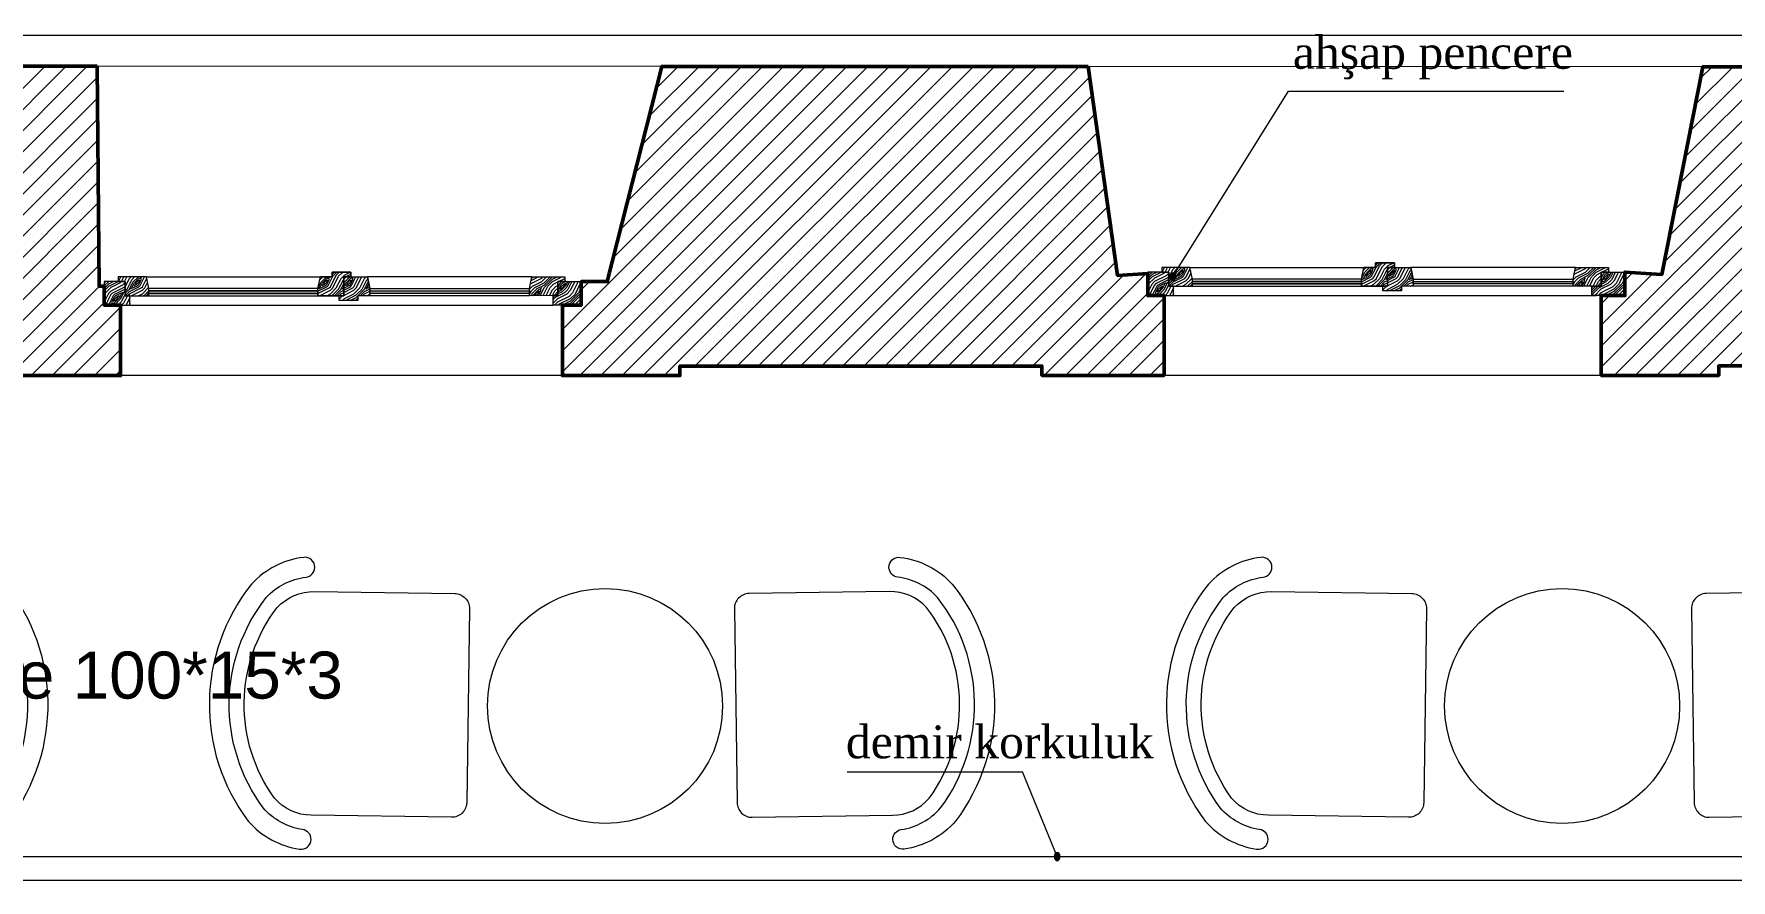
# Model space of a CAD drawing. Header units: millimetres. Extents: x 4980 to 19099, y 3891 to 5773.
# Drawn here: x 11974.9 to 12336, y 3997.6 to 4177.7 of the extents above; entities that cross this region are included whole.
import ezdxf

# ---------------------------------------------------------------- set-up
doc = ezdxf.new("R2010")
doc.units = ezdxf.units.MM
for name, color, linetype, lineweight in [('a 0', 252, 'Continuous', 0), ('a 1', 200, 'Continuous', 9), ('a 2', 132, 'Continuous', 20), ('a ahşap tarama', 46, 'Continuous', 0), ('a duvar', 84, 'Continuous', 50), ('a pencere 0', 252, 'Continuous', 0), ('a pencere cam', 121, 'Continuous', 0), ('a pencere doğrama', 41, 'Continuous', 20), ('no3_duvar tarama', 253, 'Continuous', 9), ('PLAN YAZI', 4, 'Continuous', 9)]:
    doc.layers.add(name, color=color, linetype=linetype, lineweight=lineweight)
doc.layers.add('a yazı', color=30, linetype='Continuous')
doc.layers.add('no3_mermer gorunus on_Stift_Nr__32', color=7, linetype='Continuous', lineweight=20, true_color=0xffc58a)
doc.layers.add('no3_tefris ön ince_Stift_Nr__194', color=7, linetype='Continuous', lineweight=20, true_color=0x3e007e)
doc.styles.get("Standard").update_dxf_attribs({"font": 'stylu.ttf', "height": 10})
pattern_1 = [(45, (-467.3525, 13840.0737), (-2.245064, 2.245064), [])]
pattern_2 = [(0, (-4472.249, 9830.6643), (5, 5), [0.25, -4.75]), (90, (-4470.249, 9832.4143), (-5, 5), [0.5, -4.5]), (45, (-4471.249, 9831.9143), (6e-16, 5), [0.3535, -1.0605, 0.3535, -0.707, 2.475, -2.1215678]), (45, (-4472.499, 9830.4143), (6e-16, 5), [0.35355, -0.7071, 0.35355, -5.6568678]), (45, (-4470.749, 9830.9143), (6e-16, 5), [0.35355, -6.7175178]), (45, (-4470.249, 9830.6643), (6e-16, 5), [0.35355, -6.7175178]), (45, (-4470.999, 9831.1643), (6e-16, 5), [0.35355, -6.7175178]), (45, (-4471.249, 9831.4143), (6e-16, 5), [0.7071, -6.3639678]), (45, (-4469.999, 9835.1643), (6e-16, 5), [0.7071, -6.3639678]), (45, (-4471.749, 9831.6643), (6e-16, 5), [1.4142, -5.6568678]), (45, (-4471.999, 9831.9143), (6e-16, 5), [1.4142, -5.6568678]), (45, (-4468.749, 9833.4143), (6e-16, 5), [1.4142, -5.6568678]), (45, (-4472.249, 9832.4143), (6e-16, 5), [1.06066, -6.0104078]), (45, (-4473.249, 9833.1643), (6e-16, 5), [1.06066, -6.0104078]), (45, (-4472.749, 9832.6643), (6e-16, 5), [1.06066, -6.0104078]), (45, (-4469.499, 9834.1643), (6e-16, 5), [1.767767, -5.3033008]), (45, (-4469.999, 9834.4143), (6e-16, 5), [1.767767, -5.3033008]), (45, (-4469.499, 9833.1643), (6e-16, 5), [2.4748737, -4.596194]), (26.565051, (-4471.749, 9831.1643), (5, 2e-09), [0.559017, -10.6213229]), (26.565051, (-4470.749, 9832.6643), (5, 2e-09), [0.559017, -10.6213229]), (26.565051, (-4470.999, 9832.1643), (5, 2e-09), [0.559017, -10.6213229]), (26.565051, (-4471.999, 9830.6643), (5, 2e-09), [1.118034, -10.0623059]), (26.565051, (-4470.999, 9832.9143), (5, 2e-09), [1.677051, -9.5032889]), (26.565051, (-4471.499, 9833.1643), (5, 2e-09), [2.236068, -8.9442719]), (26.565051, (-4471.999, 9833.4143), (5, 2e-09), [2.236068, -8.9442719]), (26.565051, (-4472.749, 9834.9143), (5, 2e-09), [2.236068, -8.9442719]), (26.565051, (-4472.749, 9834.4143), (5, 2e-09), [2.795085, -8.3852549]), (26.565051, (-4472.499, 9833.9143), (5, 2e-09), [2.795085, -8.3852549]), (63.434949, (-4470.749, 9831.9143), (3e-10, 5), [0.559017, -10.6213229]), (63.434949, (-4471.499, 9831.4143), (3e-10, 5), [0.559017, -10.6213229]), (63.434949, (-4472.249, 9830.6643), (3e-10, 5), [1.118034, -10.0623059]), (63.434949, (-4470.749, 9831.4143), (3e-10, 5), [1.118034, -10.0623059]), (63.434949, (-4472.749, 9830.4143), (3e-10, 5), [1.677051, -9.5032889]), (63.434949, (-4473.249, 9830.4143), (3e-10, 5), [2.236068, -8.9442719]), (63.434949, (-4468.749, 9830.6643), (3e-10, 5), [2.236068, -8.9442719]), (63.434949, (-4470.499, 9831.1643), (3e-10, 5), [2.236068, -8.9442719]), (63.434949, (-4469.499, 9830.6643), (3e-10, 5), [2.795085, -8.3852549]), (63.434949, (-4469.999, 9830.9143), (3e-10, 5), [2.795085, -8.3852549])]
pattern_3 = [(0, (-4694.249, 9828.6434), (5, 5), [0.25, -4.75]), (90, (-4692.249, 9830.3934), (-5, 5), [0.5, -4.5]), (45, (-4693.249, 9829.8934), (6e-16, 5), [0.3535, -1.0605, 0.3535, -0.707, 2.475, -2.1215678]), (45, (-4694.499, 9828.3934), (6e-16, 5), [0.35355, -0.7071, 0.35355, -5.6568678]), (45, (-4692.749, 9828.8934), (6e-16, 5), [0.35355, -6.7175178]), (45, (-4692.249, 9828.6434), (6e-16, 5), [0.35355, -6.7175178]), (45, (-4692.999, 9829.1434), (6e-16, 5), [0.35355, -6.7175178]), (45, (-4693.249, 9829.3934), (6e-16, 5), [0.7071, -6.3639678]), (45, (-4691.999, 9833.1434), (6e-16, 5), [0.7071, -6.3639678]), (45, (-4693.749, 9829.6434), (6e-16, 5), [1.4142, -5.6568678]), (45, (-4693.999, 9829.8934), (6e-16, 5), [1.4142, -5.6568678]), (45, (-4690.749, 9831.3934), (6e-16, 5), [1.4142, -5.6568678]), (45, (-4694.249, 9830.3934), (6e-16, 5), [1.06066, -6.0104078]), (45, (-4695.249, 9831.1434), (6e-16, 5), [1.06066, -6.0104078]), (45, (-4694.749, 9830.6434), (6e-16, 5), [1.06066, -6.0104078]), (45, (-4691.499, 9832.1434), (6e-16, 5), [1.767767, -5.3033008]), (45, (-4691.999, 9832.3934), (6e-16, 5), [1.767767, -5.3033008]), (45, (-4691.499, 9831.1434), (6e-16, 5), [2.4748737, -4.596194]), (26.565051, (-4693.7488, 9829.1434), (5, 2e-09), [0.559017, -10.6213229]), (26.565051, (-4692.7488, 9830.6434), (5, 2e-09), [0.559017, -10.6213229]), (26.565051, (-4692.9988, 9830.1434), (5, 2e-09), [0.559017, -10.6213229]), (26.565051, (-4693.9988, 9828.6434), (5, 2e-09), [1.118034, -10.0623059]), (26.565051, (-4692.9988, 9830.8934), (5, 2e-09), [1.677051, -9.5032889]), (26.565051, (-4693.4988, 9831.1434), (5, 2e-09), [2.236068, -8.9442719]), (26.565051, (-4693.9988, 9831.3934), (5, 2e-09), [2.236068, -8.9442719]), (26.565051, (-4694.7488, 9832.8934), (5, 2e-09), [2.236068, -8.9442719]), (26.565051, (-4694.7488, 9832.3934), (5, 2e-09), [2.795085, -8.3852549]), (26.565051, (-4694.4988, 9831.8934), (5, 2e-09), [2.795085, -8.3852549]), (63.434949, (-4692.7488, 9829.8934), (3e-10, 5), [0.559017, -10.6213229]), (63.434949, (-4693.4988, 9829.3934), (3e-10, 5), [0.559017, -10.6213229]), (63.434949, (-4694.2488, 9828.6434), (3e-10, 5), [1.118034, -10.0623059]), (63.434949, (-4692.7488, 9829.3934), (3e-10, 5), [1.118034, -10.0623059]), (63.434949, (-4694.7488, 9828.3934), (3e-10, 5), [1.677051, -9.5032889]), (63.434949, (-4695.2488, 9828.3934), (3e-10, 5), [2.236068, -8.9442719]), (63.434949, (-4690.7488, 9828.6434), (3e-10, 5), [2.236068, -8.9442719]), (63.434949, (-4692.4988, 9829.1434), (3e-10, 5), [2.236068, -8.9442719]), (63.434949, (-4691.4988, 9828.6434), (3e-10, 5), [2.795085, -8.3852549]), (63.434949, (-4691.9988, 9828.8934), (3e-10, 5), [2.795085, -8.3852549])]

# ---------------------------------------------------------------- blocks, each defined once
blk = doc.blocks.new('ththh')
at = {"layer": 'PLAN YAZI'}
h = blk.add_hatch(color=256, dxfattribs=at)
h.dxf.hatch_style = 1
edge = h.paths.add_edge_path()
edge.add_ellipse((-68255.92, -25917.14), major_axis=(-0.021, 0.888), ratio=0.6911, start_angle=0, end_angle=360)
for p, q in [((-68255.92, -25917.14), (-68231.35, -25877.67)), ((-68231.35, -25877.67), (-68172.76, -25877.66))]:
    blk.add_line(p, q, dxfattribs=at)
blk.add_ellipse((-68255.92, -25917.14), major_axis=(0, 0.888), ratio=0.6911, start_param=4.712389, end_param=10.995574, dxfattribs=at)
at = {"layer": 'PLAN YAZI', "insert": (-68230.4, -25865.89), "char_height": 7, "width": 63.3955, "attachment_point": 1}
blk.add_mtext('{\\fTimes New Roman|b0|i0|c162|p18;ahşap pencere}', dxfattribs=at)
blk = doc.blocks.new('asdsdzfsd')
at = {"layer": 'a ahşap tarama', "lineweight": 5}
h = blk.add_hatch(dxfattribs=at)
h.set_pattern_fill('WOODFACE', color=256, scale=5, style=0, pattern_type=2)
h.set_pattern_definition(pattern_2)
h.paths.add_polyline_path([(7653.88, 2013.47), (7653.88, 2014.97), (7654.38, 2017.47), (7656.88, 2017.47), (7656.88, 2018.47), (7660.88, 2018.47), (7660.88, 2017.47), (7659.38, 2017.47), (7659.38, 2013.89), (7659.38, 2013.47), (7654.09, 2013.47)])
h = blk.add_hatch(dxfattribs=at)
h.set_pattern_fill('WOODFACE', color=256, scale=5, style=0, pattern_type=2)
h.set_pattern_definition(pattern_3)
h.paths.add_polyline_path([(7395.88, 2011.45), (7395.88, 2012.95), (7395.38, 2015.45), (7389.38, 2015.45), (7389.38, 2014.46), (7390.88, 2014.46), (7390.88, 2011.46), (7391.88, 2011.46)])
h = blk.add_hatch(dxfattribs=at)
h.set_pattern_fill('WOODFACE', color=256, scale=5, style=0, pattern_type=2)
h.set_pattern_definition(pattern_3)
h.paths.add_polyline_path([(7431.88, 2011.45), (7431.88, 2012.95), (7432.38, 2015.45), (7434.88, 2015.45), (7434.88, 2016.45), (7438.88, 2016.45), (7438.88, 2015.45), (7437.38, 2015.45), (7437.38, 2011.87), (7437.38, 2011.45), (7432.09, 2011.45)])
h = blk.add_hatch(dxfattribs=at)
h.set_pattern_fill('WOODFACE', color=256, scale=5, style=0, pattern_type=2)
h.set_pattern_definition(pattern_3)
h.paths.add_polyline_path([(7442.38, 2015.45), (7442.88, 2012.95), (7442.88, 2011.45), (7440.38, 2011.45), (7440.38, 2010.45), (7436.38, 2010.45), (7436.38, 2011.45), (7437.38, 2011.45), (7437.38, 2015.04), (7437.38, 2015.45)])
h = blk.add_hatch(dxfattribs=at)
h.set_pattern_fill('WOODFACE', color=256, scale=5, style=0, pattern_type=2)
h.set_pattern_definition([(0, (-4694.249, 8511.2583), (5, 5), [0.25, -4.75]), (90, (-4692.249, 8513.0083), (-5, 5), [0.5, -4.5]), (45, (-4693.249, 8512.5083), (6e-16, 5), [0.3535, -1.0605, 0.3535, -0.707, 2.475, -2.1215678]), (45, (-4694.499, 8511.0083), (6e-16, 5), [0.35355, -0.7071, 0.35355, -5.6568678]), (45, (-4692.749, 8511.5083), (6e-16, 5), [0.35355, -6.7175178]), (45, (-4692.249, 8511.2583), (6e-16, 5), [0.35355, -6.7175178]), (45, (-4692.999, 8511.7583), (6e-16, 5), [0.35355, -6.7175178]), (45, (-4693.249, 8512.0083), (6e-16, 5), [0.7071, -6.3639678]), (45, (-4691.999, 8515.7583), (6e-16, 5), [0.7071, -6.3639678]), (45, (-4693.749, 8512.2583), (6e-16, 5), [1.4142, -5.6568678]), (45, (-4693.999, 8512.5083), (6e-16, 5), [1.4142, -5.6568678]), (45, (-4690.749, 8514.0083), (6e-16, 5), [1.4142, -5.6568678]), (45, (-4694.249, 8513.0083), (6e-16, 5), [1.06066, -6.0104078]), (45, (-4695.249, 8513.7583), (6e-16, 5), [1.06066, -6.0104078]), (45, (-4694.749, 8513.2583), (6e-16, 5), [1.06066, -6.0104078]), (45, (-4691.499, 8514.7583), (6e-16, 5), [1.767767, -5.3033008]), (45, (-4691.999, 8515.0083), (6e-16, 5), [1.767767, -5.3033008]), (45, (-4691.499, 8513.7583), (6e-16, 5), [2.4748737, -4.596194]), (26.565051, (-4693.7488, 8511.7583), (5, 2e-09), [0.559017, -10.6213229]), (26.565051, (-4692.7488, 8513.2583), (5, 2e-09), [0.559017, -10.6213229]), (26.565051, (-4692.9988, 8512.7583), (5, 2e-09), [0.559017, -10.6213229]), (26.565051, (-4693.9988, 8511.2583), (5, 2e-09), [1.118034, -10.0623059]), (26.565051, (-4692.9988, 8513.5083), (5, 2e-09), [1.677051, -9.5032889]), (26.565051, (-4693.4988, 8513.7583), (5, 2e-09), [2.236068, -8.944272]), (26.565051, (-4693.9988, 8514.0083), (5, 2e-09), [2.236068, -8.944272]), (26.565051, (-4694.7488, 8515.5083), (5, 2e-09), [2.236068, -8.944272]), (26.565051, (-4694.7488, 8515.0083), (5, 2e-09), [2.795085, -8.3852549]), (26.565051, (-4694.4988, 8514.5083), (5, 2e-09), [2.795085, -8.3852549]), (63.434949, (-4692.7488, 8512.5083), (3e-10, 5), [0.559017, -10.6213229]), (63.434949, (-4693.4988, 8512.0083), (3e-10, 5), [0.559017, -10.6213229]), (63.434949, (-4694.2488, 8511.2583), (3e-10, 5), [1.118034, -10.0623059]), (63.434949, (-4692.7488, 8512.0083), (3e-10, 5), [1.118034, -10.0623059]), (63.434949, (-4694.7488, 8511.0083), (3e-10, 5), [1.677051, -9.5032889]), (63.434949, (-4695.2488, 8511.0083), (3e-10, 5), [2.236068, -8.944272]), (63.434949, (-4690.7488, 8511.2583), (3e-10, 5), [2.236068, -8.944272]), (63.434949, (-4692.4988, 8511.7583), (3e-10, 5), [2.236068, -8.944272]), (63.434949, (-4691.4988, 8511.2583), (3e-10, 5), [2.795085, -8.3852549]), (63.434949, (-4691.9988, 8511.5083), (3e-10, 5), [2.795085, -8.3852549])])
edge = h.paths.add_edge_path()
edge.add_line((7476.88, 2011.45), (7481.88, 2011.46))
edge.add_line((7481.88, 2011.46), (7482.88, 2011.46))
edge.add_line((7482.88, 2011.46), (7482.88, 2014.46))
edge.add_line((7482.88, 2014.46), (7484.38, 2014.46))
edge.add_line((7484.38, 2014.46), (7484.38, 2015.45))
edge.add_line((7484.38, 2015.45), (7477.38, 2015.45))
edge.add_line((7477.38, 2015.45), (7476.88, 2012.95))
edge.add_line((7476.88, 2012.95), (7476.88, 2011.45))
h = blk.add_hatch(dxfattribs=at)
h.set_pattern_fill('WOODFACE', color=256, scale=5, angle=180.0001, style=0, pattern_type=2)
h.set_pattern_definition([(180.00012, (16740.555, -6870.4946), (-4.9999897, -5.0000103), [0.25, -4.75]), (270.00012, (16738.555, -6872.2446), (5.0000103, -4.9999897), [0.5, -4.5]), (225.000118, (16739.5552, -6871.7446), (1.03e-05, -5), [0.3535, -1.0605, 0.3535, -0.707, 2.475, -2.1215678]), (225.000118, (16740.8052, -6870.2446), (1.03e-05, -5), [0.35355, -0.7071, 0.35355, -5.6568678]), (225.000118, (16739.0552, -6870.7446), (1.03e-05, -5), [0.35355, -6.7175178]), (225.000118, (16738.5552, -6870.4946), (1.03e-05, -5), [0.35355, -6.7175178]), (225.000118, (16739.3052, -6870.9946), (1.03e-05, -5), [0.35355, -6.7175178]), (225.000118, (16739.5552, -6871.2446), (1.03e-05, -5), [0.7071, -6.3639678]), (225.000118, (16738.3052, -6874.9946), (1.03e-05, -5), [0.7071, -6.3639678]), (225.000118, (16740.0552, -6871.4946), (1.03e-05, -5), [1.4142, -5.6568678]), (225.000118, (16740.3052, -6871.7446), (1.03e-05, -5), [1.4142, -5.6568678]), (225.000118, (16737.0552, -6873.2446), (1.03e-05, -5), [1.4142, -5.6568678]), (225.000118, (16740.5552, -6872.2446), (1.03e-05, -5), [1.06066, -6.0104078]), (225.000118, (16741.5552, -6872.9946), (1.03e-05, -5), [1.06066, -6.0104078]), (225.000118, (16741.0552, -6872.4946), (1.03e-05, -5), [1.06066, -6.0104078]), (225.000118, (16737.8052, -6873.9946), (1.03e-05, -5), [1.767767, -5.3033008]), (225.000118, (16738.3052, -6874.2446), (1.03e-05, -5), [1.767767, -5.3033008]), (225.000118, (16737.8052, -6872.9946), (1.03e-05, -5), [2.4748737, -4.596194]), (206.56517, (16740.0552, -6870.9946), (-5, -1.03e-05), [0.559017, -10.6213229]), (206.56517, (16739.0552, -6872.4946), (-5, -1.03e-05), [0.559017, -10.6213229]), (206.56517, (16739.3052, -6871.9946), (-5, -1.03e-05), [0.559017, -10.6213229]), (206.56517, (16740.3052, -6870.4946), (-5, -1.03e-05), [1.118034, -10.0623059]), (206.56517, (16739.3052, -6872.7446), (-5, -1.03e-05), [1.677051, -9.503289]), (206.56517, (16739.8052, -6872.9946), (-5, -1.03e-05), [2.236068, -8.944272]), (206.56517, (16740.3052, -6873.2446), (-5, -1.03e-05), [2.236068, -8.944272]), (206.56517, (16741.0552, -6874.7446), (-5, -1.03e-05), [2.236068, -8.944272]), (206.56517, (16741.0552, -6874.2446), (-5, -1.03e-05), [2.795085, -8.3852549]), (206.56517, (16740.8052, -6873.7446), (-5, -1.03e-05), [2.795085, -8.3852549]), (243.435067, (16739.0552, -6871.7446), (1.03e-05, -5), [0.559017, -10.6213229]), (243.435067, (16739.8052, -6871.2446), (1.03e-05, -5), [0.559017, -10.6213229]), (243.435067, (16740.5552, -6870.4946), (1.03e-05, -5), [1.118034, -10.0623059]), (243.435067, (16739.0552, -6871.2446), (1.03e-05, -5), [1.118034, -10.0623059]), (243.435067, (16741.0552, -6870.2446), (1.03e-05, -5), [1.677051, -9.503289]), (243.435067, (16741.5552, -6870.2446), (1.03e-05, -5), [2.236068, -8.944272]), (243.435067, (16737.0552, -6870.4946), (1.03e-05, -5), [2.236068, -8.944272]), (243.435067, (16738.8052, -6870.9946), (1.03e-05, -5), [2.236068, -8.944272]), (243.435067, (16737.8052, -6870.4946), (1.03e-05, -5), [2.795085, -8.3852549]), (243.435067, (16738.3052, -6870.7446), (1.03e-05, -5), [2.795085, -8.3852549])])
h.paths.add_polyline_path([(7610.88, 2011.48), (7613.88, 2011.48), (7613.88, 2013.48), (7612.88, 2013.48), (7612.88, 2016.48), (7608.39, 2016.49), (7608.39, 2011.48)])
h = blk.add_hatch(dxfattribs=at)
h.set_pattern_fill('WOODFACE', color=256, scale=5, style=0, pattern_type=2)
h.set_pattern_definition(pattern_2)
h.paths.add_polyline_path([(7617.88, 2013.48), (7617.88, 2014.97), (7617.38, 2017.47), (7611.38, 2017.47), (7611.38, 2016.48), (7612.88, 2016.48), (7612.88, 2013.48), (7613.88, 2013.48)])
h = blk.add_hatch(dxfattribs=at)
h.set_pattern_fill('WOODFACE', color=256, scale=5, style=0, pattern_type=2)
h.set_pattern_definition(pattern_2)
h.paths.add_polyline_path([(7664.38, 2017.47), (7664.88, 2014.97), (7664.88, 2013.47), (7662.38, 2013.47), (7662.38, 2012.47), (7658.38, 2012.47), (7658.38, 2013.47), (7659.38, 2013.47), (7659.38, 2017.06), (7659.38, 2017.47)])
h = blk.add_hatch(dxfattribs=at)
h.set_pattern_fill('WOODFACE', color=256, scale=5, style=0, pattern_type=2)
h.set_pattern_definition([(0, (-4472.249, 8513.279), (5, 5), [0.25, -4.75]), (90, (-4470.249, 8515.029), (-5, 5), [0.5, -4.5]), (45, (-4471.249, 8514.529), (6e-16, 5), [0.3535, -1.0605, 0.3535, -0.707, 2.475, -2.1215678]), (45, (-4472.499, 8513.029), (6e-16, 5), [0.35355, -0.7071, 0.35355, -5.6568678]), (45, (-4470.749, 8513.529), (6e-16, 5), [0.35355, -6.7175178]), (45, (-4470.249, 8513.279), (6e-16, 5), [0.35355, -6.7175178]), (45, (-4470.999, 8513.779), (6e-16, 5), [0.35355, -6.7175178]), (45, (-4471.249, 8514.029), (6e-16, 5), [0.7071, -6.3639678]), (45, (-4469.999, 8517.779), (6e-16, 5), [0.7071, -6.3639678]), (45, (-4471.749, 8514.279), (6e-16, 5), [1.4142, -5.6568678]), (45, (-4471.999, 8514.529), (6e-16, 5), [1.4142, -5.6568678]), (45, (-4468.749, 8516.029), (6e-16, 5), [1.4142, -5.6568678]), (45, (-4472.249, 8515.029), (6e-16, 5), [1.06066, -6.0104078]), (45, (-4473.249, 8515.779), (6e-16, 5), [1.06066, -6.0104078]), (45, (-4472.749, 8515.279), (6e-16, 5), [1.06066, -6.0104078]), (45, (-4469.499, 8516.779), (6e-16, 5), [1.767767, -5.3033008]), (45, (-4469.999, 8517.029), (6e-16, 5), [1.767767, -5.3033008]), (45, (-4469.499, 8515.779), (6e-16, 5), [2.4748737, -4.596194]), (26.565051, (-4471.749, 8513.7791), (5, 2e-09), [0.559017, -10.6213229]), (26.565051, (-4470.749, 8515.2791), (5, 2e-09), [0.559017, -10.6213229]), (26.565051, (-4470.999, 8514.7791), (5, 2e-09), [0.559017, -10.6213229]), (26.565051, (-4471.999, 8513.2791), (5, 2e-09), [1.118034, -10.0623059]), (26.565051, (-4470.999, 8515.5291), (5, 2e-09), [1.677051, -9.5032889]), (26.565051, (-4471.499, 8515.7791), (5, 2e-09), [2.236068, -8.944272]), (26.565051, (-4471.999, 8516.0291), (5, 2e-09), [2.236068, -8.944272]), (26.565051, (-4472.749, 8517.5291), (5, 2e-09), [2.236068, -8.944272]), (26.565051, (-4472.749, 8517.0291), (5, 2e-09), [2.795085, -8.3852549]), (26.565051, (-4472.499, 8516.5291), (5, 2e-09), [2.795085, -8.3852549]), (63.434949, (-4470.749, 8514.5291), (3e-10, 5), [0.559017, -10.6213229]), (63.434949, (-4471.499, 8514.0291), (3e-10, 5), [0.559017, -10.6213229]), (63.434949, (-4472.249, 8513.2791), (3e-10, 5), [1.118034, -10.0623059]), (63.434949, (-4470.749, 8514.0291), (3e-10, 5), [1.118034, -10.0623059]), (63.434949, (-4472.749, 8513.0291), (3e-10, 5), [1.677051, -9.5032889]), (63.434949, (-4473.249, 8513.0291), (3e-10, 5), [2.236068, -8.944272]), (63.434949, (-4468.749, 8513.2791), (3e-10, 5), [2.236068, -8.944272]), (63.434949, (-4470.499, 8513.7791), (3e-10, 5), [2.236068, -8.944272]), (63.434949, (-4469.499, 8513.2791), (3e-10, 5), [2.795085, -8.3852549]), (63.434949, (-4469.999, 8513.5291), (3e-10, 5), [2.795085, -8.3852549])])
edge = h.paths.add_edge_path()
edge.add_line((7698.88, 2013.47), (7703.88, 2013.48))
edge.add_line((7703.88, 2013.48), (7704.88, 2013.48))
edge.add_line((7704.88, 2013.48), (7704.88, 2016.48))
edge.add_line((7704.88, 2016.48), (7706.38, 2016.48))
edge.add_line((7706.38, 2016.48), (7706.38, 2017.47))
edge.add_line((7706.38, 2017.47), (7699.38, 2017.47))
edge.add_line((7699.38, 2017.47), (7698.88, 2014.97))
edge.add_line((7698.88, 2014.97), (7698.88, 2013.48))
h = blk.add_hatch(dxfattribs=at)
h.set_pattern_fill('WOODFACE', color=256, scale=5, angle=180.0001, style=0, pattern_type=2)
h.set_pattern_definition([(180.00012, (16740.555, -8187.8797), (-4.9999897, -5.0000103), [0.25, -4.75]), (270.00012, (16738.555, -8189.6297), (5.0000103, -4.9999897), [0.5, -4.5]), (225.000118, (16739.5552, -8189.1297), (1.03e-05, -5), [0.3535, -1.0605, 0.3535, -0.707, 2.475, -2.1215678]), (225.000118, (16740.8052, -8187.6297), (1.03e-05, -5), [0.35355, -0.7071, 0.35355, -5.6568678]), (225.000118, (16739.0552, -8188.1297), (1.03e-05, -5), [0.35355, -6.7175178]), (225.000118, (16738.5552, -8187.8797), (1.03e-05, -5), [0.35355, -6.7175178]), (225.000118, (16739.3052, -8188.3797), (1.03e-05, -5), [0.35355, -6.7175178]), (225.000118, (16739.5552, -8188.6297), (1.03e-05, -5), [0.7071, -6.3639678]), (225.000118, (16738.3052, -8192.3797), (1.03e-05, -5), [0.7071, -6.3639678]), (225.000118, (16740.0552, -8188.8797), (1.03e-05, -5), [1.4142, -5.6568678]), (225.000118, (16740.3052, -8189.1297), (1.03e-05, -5), [1.4142, -5.6568678]), (225.000118, (16737.0552, -8190.6297), (1.03e-05, -5), [1.4142, -5.6568678]), (225.000118, (16740.5552, -8189.6297), (1.03e-05, -5), [1.06066, -6.0104078]), (225.000118, (16741.5552, -8190.3797), (1.03e-05, -5), [1.06066, -6.0104078]), (225.000118, (16741.0552, -8189.8797), (1.03e-05, -5), [1.06066, -6.0104078]), (225.000118, (16737.8052, -8191.3797), (1.03e-05, -5), [1.767767, -5.3033008]), (225.000118, (16738.3052, -8191.6297), (1.03e-05, -5), [1.767767, -5.3033008]), (225.000118, (16737.8052, -8190.3797), (1.03e-05, -5), [2.4748737, -4.596194]), (206.56517, (16740.0552, -8188.3797), (-5, -1.032e-05), [0.559017, -10.6213229]), (206.56517, (16739.0552, -8189.8797), (-5, -1.032e-05), [0.559017, -10.6213229]), (206.56517, (16739.3052, -8189.3797), (-5, -1.032e-05), [0.559017, -10.6213229]), (206.56517, (16740.3052, -8187.8797), (-5, -1.032e-05), [1.118034, -10.0623059]), (206.56517, (16739.3052, -8190.1297), (-5, -1.032e-05), [1.677051, -9.5032889]), (206.56517, (16739.8052, -8190.3797), (-5, -1.032e-05), [2.236068, -8.944272]), (206.56517, (16740.3052, -8190.6297), (-5, -1.032e-05), [2.236068, -8.944272]), (206.56517, (16741.0552, -8192.1297), (-5, -1.032e-05), [2.236068, -8.944272]), (206.56517, (16741.0552, -8191.6297), (-5, -1.032e-05), [2.795085, -8.3852549]), (206.56517, (16740.8052, -8191.1297), (-5, -1.032e-05), [2.795085, -8.3852549]), (243.435067, (16739.0552, -8189.1297), (1.03e-05, -5), [0.559017, -10.6213229]), (243.435067, (16739.8052, -8188.6297), (1.03e-05, -5), [0.559017, -10.6213229]), (243.435067, (16740.5552, -8187.8797), (1.03e-05, -5), [1.118034, -10.0623059]), (243.435067, (16739.0552, -8188.6297), (1.03e-05, -5), [1.118034, -10.0623059]), (243.435067, (16741.0552, -8187.6297), (1.03e-05, -5), [1.677051, -9.5032889]), (243.435067, (16741.5552, -8187.6297), (1.03e-05, -5), [2.236068, -8.944272]), (243.435067, (16737.0552, -8187.8797), (1.03e-05, -5), [2.236068, -8.944272]), (243.435067, (16738.8052, -8188.3797), (1.03e-05, -5), [2.236068, -8.944272]), (243.435067, (16737.8052, -8187.8797), (1.03e-05, -5), [2.795085, -8.3852549]), (243.435067, (16738.3052, -8188.1297), (1.03e-05, -5), [2.795085, -8.3852549])])
h.paths.add_polyline_path([(7705.88, 2011.47), (7709.89, 2011.47), (7709.89, 2016.47), (7706.38, 2016.48), (7704.88, 2016.48), (7704.88, 2013.48), (7702.88, 2013.48), (7702.88, 2011.47)])
h = blk.add_hatch(dxfattribs=at)
h.set_pattern_fill('WOODFACE', color=256, scale=5, angle=180.0001, style=0, pattern_type=2)
h.set_pattern_definition([(180.00012, (16518.5554, -6872.5153), (-4.9999897, -5.0000103), [0.25, -4.75]), (270.00012, (16516.5554, -6874.2653), (5.0000103, -4.9999897), [0.5, -4.5]), (225.000118, (16517.5554, -6873.7653), (1.03e-05, -5), [0.3535, -1.0605, 0.3535, -0.707, 2.475, -2.1215678]), (225.000118, (16518.8054, -6872.2653), (1.03e-05, -5), [0.35355, -0.7071, 0.35355, -5.6568678]), (225.000118, (16517.0554, -6872.7653), (1.03e-05, -5), [0.35355, -6.7175178]), (225.000118, (16516.5554, -6872.5153), (1.03e-05, -5), [0.35355, -6.7175178]), (225.000118, (16517.3054, -6873.0153), (1.03e-05, -5), [0.35355, -6.7175178]), (225.000118, (16517.5554, -6873.2653), (1.03e-05, -5), [0.7071, -6.3639678]), (225.000118, (16516.3054, -6877.0153), (1.03e-05, -5), [0.7071, -6.3639678]), (225.000118, (16518.0554, -6873.5153), (1.03e-05, -5), [1.4142, -5.6568678]), (225.000118, (16518.3054, -6873.7653), (1.03e-05, -5), [1.4142, -5.6568678]), (225.000118, (16515.0554, -6875.2653), (1.03e-05, -5), [1.4142, -5.6568678]), (225.000118, (16518.5554, -6874.2653), (1.03e-05, -5), [1.06066, -6.0104078]), (225.000118, (16519.5554, -6875.0153), (1.03e-05, -5), [1.06066, -6.0104078]), (225.000118, (16519.0554, -6874.5153), (1.03e-05, -5), [1.06066, -6.0104078]), (225.000118, (16515.8054, -6876.0153), (1.03e-05, -5), [1.767767, -5.3033008]), (225.000118, (16516.3054, -6876.2653), (1.03e-05, -5), [1.767767, -5.3033008]), (225.000118, (16515.8054, -6875.0153), (1.03e-05, -5), [2.4748737, -4.596194]), (206.56517, (16518.0554, -6873.0153), (-5, -1.03e-05), [0.559017, -10.6213229]), (206.56517, (16517.0554, -6874.5153), (-5, -1.03e-05), [0.559017, -10.6213229]), (206.56517, (16517.3054, -6874.0153), (-5, -1.03e-05), [0.559017, -10.6213229]), (206.56517, (16518.3054, -6872.5153), (-5, -1.03e-05), [1.118034, -10.0623059]), (206.56517, (16517.3054, -6874.7653), (-5, -1.03e-05), [1.677051, -9.503289]), (206.56517, (16517.8054, -6875.0153), (-5, -1.03e-05), [2.236068, -8.944272]), (206.56517, (16518.3054, -6875.2653), (-5, -1.03e-05), [2.236068, -8.944272]), (206.56517, (16519.0554, -6876.7653), (-5, -1.03e-05), [2.236068, -8.944272]), (206.56517, (16519.0554, -6876.2653), (-5, -1.03e-05), [2.795085, -8.3852549]), (206.56517, (16518.8054, -6875.7653), (-5, -1.03e-05), [2.795085, -8.3852549]), (243.435067, (16517.0554, -6873.7653), (1.03e-05, -5), [0.559017, -10.6213229]), (243.435067, (16517.8054, -6873.2653), (1.03e-05, -5), [0.559017, -10.6213229]), (243.435067, (16518.5554, -6872.5153), (1.03e-05, -5), [1.118034, -10.0623059]), (243.435067, (16517.0554, -6873.2653), (1.03e-05, -5), [1.118034, -10.0623059]), (243.435067, (16519.0554, -6872.2653), (1.03e-05, -5), [1.677051, -9.503289]), (243.435067, (16519.5554, -6872.2653), (1.03e-05, -5), [2.236068, -8.944272]), (243.435067, (16515.0554, -6872.5153), (1.03e-05, -5), [2.236068, -8.944272]), (243.435067, (16516.8054, -6873.0153), (1.03e-05, -5), [2.236068, -8.944272]), (243.435067, (16515.8054, -6872.5153), (1.03e-05, -5), [2.795085, -8.3852549]), (243.435067, (16516.3054, -6872.7653), (1.03e-05, -5), [2.795085, -8.3852549])])
h.paths.add_polyline_path([(7388.88, 2009.46), (7391.88, 2009.46), (7391.88, 2011.46), (7390.88, 2011.46), (7390.88, 2014.46), (7386.39, 2014.47), (7386.39, 2009.45)])
h = blk.add_hatch(dxfattribs=at)
h.set_pattern_fill('WOODFACE', color=256, scale=5, angle=180.0001, style=0, pattern_type=2)
h.set_pattern_definition([(180.00012, (16518.5554, -8189.9004), (-4.9999897, -5.0000103), [0.25, -4.75]), (270.00012, (16516.5554, -8191.6504), (5.0000103, -4.9999897), [0.5, -4.5]), (225.000118, (16517.5554, -8191.1504), (1.03e-05, -5), [0.3535, -1.0605, 0.3535, -0.707, 2.475, -2.1215678]), (225.000118, (16518.8054, -8189.6504), (1.03e-05, -5), [0.35355, -0.7071, 0.35355, -5.6568678]), (225.000118, (16517.0554, -8190.1504), (1.03e-05, -5), [0.35355, -6.7175178]), (225.000118, (16516.5554, -8189.9004), (1.03e-05, -5), [0.35355, -6.7175178]), (225.000118, (16517.3054, -8190.4004), (1.03e-05, -5), [0.35355, -6.7175178]), (225.000118, (16517.5554, -8190.6504), (1.03e-05, -5), [0.7071, -6.3639678]), (225.000118, (16516.3054, -8194.4004), (1.03e-05, -5), [0.7071, -6.3639678]), (225.000118, (16518.0554, -8190.9004), (1.03e-05, -5), [1.4142, -5.6568678]), (225.000118, (16518.3054, -8191.1504), (1.03e-05, -5), [1.4142, -5.6568678]), (225.000118, (16515.0554, -8192.6504), (1.03e-05, -5), [1.4142, -5.6568678]), (225.000118, (16518.5554, -8191.6504), (1.03e-05, -5), [1.06066, -6.0104078]), (225.000118, (16519.5554, -8192.4004), (1.03e-05, -5), [1.06066, -6.0104078]), (225.000118, (16519.0554, -8191.9004), (1.03e-05, -5), [1.06066, -6.0104078]), (225.000118, (16515.8054, -8193.4004), (1.03e-05, -5), [1.767767, -5.3033008]), (225.000118, (16516.3054, -8193.6504), (1.03e-05, -5), [1.767767, -5.3033008]), (225.000118, (16515.8054, -8192.4004), (1.03e-05, -5), [2.4748737, -4.596194]), (206.56517, (16518.0554, -8190.4004), (-5, -1.032e-05), [0.559017, -10.6213229]), (206.56517, (16517.0554, -8191.9004), (-5, -1.032e-05), [0.559017, -10.6213229]), (206.56517, (16517.3054, -8191.4004), (-5, -1.032e-05), [0.559017, -10.6213229]), (206.56517, (16518.3054, -8189.9004), (-5, -1.032e-05), [1.118034, -10.0623059]), (206.56517, (16517.3054, -8192.1504), (-5, -1.032e-05), [1.677051, -9.5032889]), (206.56517, (16517.8054, -8192.4004), (-5, -1.032e-05), [2.236068, -8.944272]), (206.56517, (16518.3054, -8192.6504), (-5, -1.032e-05), [2.236068, -8.944272]), (206.56517, (16519.0554, -8194.1504), (-5, -1.032e-05), [2.236068, -8.944272]), (206.56517, (16519.0554, -8193.6504), (-5, -1.032e-05), [2.795085, -8.3852549]), (206.56517, (16518.8054, -8193.1504), (-5, -1.032e-05), [2.795085, -8.3852549]), (243.435067, (16517.0554, -8191.1504), (1.03e-05, -5), [0.559017, -10.6213229]), (243.435067, (16517.8054, -8190.6504), (1.03e-05, -5), [0.559017, -10.6213229]), (243.435067, (16518.5554, -8189.9004), (1.03e-05, -5), [1.118034, -10.0623059]), (243.435067, (16517.0554, -8190.6504), (1.03e-05, -5), [1.118034, -10.0623059]), (243.435067, (16519.0554, -8189.6504), (1.03e-05, -5), [1.677051, -9.5032889]), (243.435067, (16519.5554, -8189.6504), (1.03e-05, -5), [2.236068, -8.944272]), (243.435067, (16515.0554, -8189.9004), (1.03e-05, -5), [2.236068, -8.944272]), (243.435067, (16516.8054, -8190.4004), (1.03e-05, -5), [2.236068, -8.944272]), (243.435067, (16515.8054, -8189.9004), (1.03e-05, -5), [2.795085, -8.3852549]), (243.435067, (16516.3054, -8190.1504), (1.03e-05, -5), [2.795085, -8.3852549])])
h.paths.add_polyline_path([(7483.88, 2009.45), (7487.89, 2009.45), (7487.89, 2014.45), (7484.38, 2014.46), (7482.88, 2014.46), (7482.88, 2011.46), (7481.88, 2011.46), (7481.88, 2009.45)])
at = {"layer": 'a pencere cam', "lineweight": 5}
for points in [[(7395.88, 2012.45), (7431.88, 2012.45), (7431.88, 2011.95), (7395.88, 2011.95)], [(7442.88, 2012.45), (7476.88, 2012.45), (7476.88, 2011.95), (7442.88, 2011.95)], [(7617.88, 2014.47), (7653.88, 2014.47), (7653.88, 2013.97), (7617.88, 2013.97)], [(7664.88, 2014.47), (7698.88, 2014.47), (7698.88, 2013.97), (7664.88, 2013.97)]]:
    blk.add_hatch(color=256, dxfattribs=at).paths.add_polyline_path(points)
at = {"layer": 'no3_duvar tarama'}
h = blk.add_hatch(dxfattribs=at)
h.set_pattern_fill('ANSI31', color=256, style=0)
h.set_pattern_definition(pattern_1)
h.paths.add_polyline_path([(7384.89, 2060.28), (7353.4, 2060.29), (7196.8, 2060.33), (7192.78, 2018.02), (7188.84, 2017.43), (7188.84, 2012.44), (7183.82, 2012.44), (7183.83, 1997.44), (7205.88, 1997.44), (7205.88, 1993.44), (7232.88, 1993.44), (7232.88, 1996.44), (7363.88, 1996.45), (7363.88, 1994.45), (7389.88, 1994.45), (7389.88, 2009.46), (7386.39, 2009.45), (7386.39, 2013.51), (7385.3, 2013.5)])
h = blk.add_hatch(dxfattribs=at)
h.set_pattern_fill('ANSI31', color=256, style=0)
h.set_pattern_definition(pattern_1)
h.paths.add_polyline_path([(7595.7, 2060.23), (7601.99, 2015.78), (7608.39, 2016.19), (7608.39, 2011.48), (7611.88, 2011.48), (7611.88, 1994.47), (7585.88, 1994.47), (7585.88, 1996.47), (7508.88, 1996.46), (7508.88, 1994.46), (7483.88, 1994.46), (7483.88, 2009.45), (7487.89, 2009.45), (7487.9, 2014.46), (7493.4, 2014.45), (7505.05, 2060.25), (7520.23, 2060.25)])
h = blk.add_hatch(dxfattribs=at)
h.set_pattern_fill('ANSI31', color=256, style=0)
h.set_pattern_definition(pattern_1)
h.paths.add_polyline_path([(7818.98, 2060.18), (7825.97, 2014.49), (7830.39, 2014.49), (7830.39, 2009.5), (7833.88, 2009.5), (7833.88, 1993.5), (7808.88, 1993.49), (7808.88, 1996.49), (7729.88, 1996.49), (7729.88, 1994.49), (7704.88, 1994.48), (7704.88, 2011.47), (7709.89, 2011.47), (7709.9, 2016.47), (7717.79, 2015.99), (7726.51, 2060.2), (7780.75, 2060.19), (7808.9, 2060.18)])
at = {"layer": 'PLAN YAZI'}
h = blk.add_hatch(color=256, dxfattribs=at)
h.dxf.hatch_style = 1
edge = h.paths.add_edge_path()
edge.add_ellipse((7589.13, 1892.05), major_axis=(0.021, 0.888), ratio=0.6911, start_angle=0, end_angle=360, ccw=False)
blk.add_line((7330.96, 2066.91), (7974.96, 2066.91))
at = {"layer": 'a 1'}
for p, q in [((6206.79, 1892.05), (9036.37, 1892.05)), ((6203.37, 1887.06), (9040.88, 1887.06))]:
    blk.add_line(p, q, dxfattribs=at)
at = {"layer": 'a 2'}
for points in [[(7505.05, 2060.25), (7384.89, 2060.28)], [(7726.51, 2060.2), (7595.7, 2060.23)], [(7483.88, 1994.46), (7389.88, 1994.45)], [(7704.88, 1994.48), (7611.88, 1994.48)]]:
    blk.add_lwpolyline(points, dxfattribs=at)
at = {"layer": 'a duvar'}
for points in [[(7384.89, 2060.28), (7353.4, 2060.29), (7196.8, 2060.33), (7192.78, 2018.02), (7188.84, 2017.43), (7188.84, 2012.44), (7183.82, 2012.44), (7183.83, 1997.44), (7205.88, 1997.44), (7205.88, 1993.44), (7232.88, 1993.44), (7232.88, 1996.44), (7363.88, 1996.45), (7363.88, 1994.45), (7389.88, 1994.45), (7389.88, 2009.46), (7386.39, 2009.45), (7386.39, 2013.51), (7385.3, 2013.5), (7384.89, 2060.28)], [(7595.7, 2060.23), (7601.99, 2015.78), (7608.39, 2016.19), (7608.39, 2011.48), (7611.88, 2011.48), (7611.88, 1994.47), (7585.88, 1994.47), (7585.88, 1996.47), (7508.88, 1996.46), (7508.88, 1994.46), (7483.88, 1994.46), (7483.88, 2009.45), (7487.89, 2009.45), (7487.9, 2014.46), (7493.4, 2014.45), (7505.05, 2060.25), (7520.23, 2060.25), (7595.7, 2060.23)], [(7818.98, 2060.18), (7825.97, 2014.49), (7830.39, 2014.49), (7830.39, 2009.5), (7833.88, 2009.5), (7833.88, 1993.5), (7808.88, 1993.49), (7808.88, 1996.49), (7729.88, 1996.49), (7729.88, 1994.49), (7704.88, 1994.48), (7704.88, 2011.47), (7709.89, 2011.47), (7709.9, 2016.47), (7717.79, 2015.99), (7726.51, 2060.2), (7780.75, 2060.19), (7808.9, 2060.18), (7818.98, 2060.18)]]:
    blk.add_lwpolyline(points, dxfattribs=at)
at = {"layer": 'a pencere 0'}
for points in [[(7395.38, 2015.45), (7432.38, 2015.45)], [(7477.38, 2015.45), (7442.38, 2015.45)], [(7617.38, 2017.47), (7654.38, 2017.47)], [(7653.88, 2014.97), (7617.88, 2014.97)], [(7699.38, 2017.47), (7664.38, 2017.47)], [(7664.88, 2014.97), (7698.88, 2014.97)], [(7431.88, 2012.95), (7395.88, 2012.95)], [(7395.88, 2011.45), (7431.88, 2011.45)], [(7442.88, 2012.95), (7476.88, 2012.95)], [(7476.88, 2011.45), (7442.88, 2011.45)], [(7613.88, 2011.47), (7703.88, 2011.48)], [(7617.88, 2013.47), (7653.88, 2013.47)], [(7698.88, 2013.48), (7664.88, 2013.47)], [(7391.88, 2009.45), (7481.88, 2009.46)]]:
    blk.add_lwpolyline(points, dxfattribs=at)
at = {"layer": 'a pencere cam', "lineweight": 5}
for p, q in [((7612.88, 2016.47), (7612.88, 2013.47)), ((7390.88, 2014.45), (7390.88, 2011.45)), ((7395.88, 2011.95), (7431.88, 2011.95)), ((7476.88, 2011.95), (7442.88, 2011.95)), ((7617.88, 2013.97), (7653.88, 2013.97)), ((7698.88, 2013.97), (7664.88, 2013.97))]:
    blk.add_line(p, q, dxfattribs=at)
for points in [[(7395.88, 2012.45), (7431.88, 2012.45), (7431.88, 2011.95), (7395.88, 2011.95)], [(7442.88, 2012.45), (7476.88, 2012.45), (7476.88, 2011.95), (7442.88, 2011.95)], [(7617.88, 2014.47), (7653.88, 2014.47), (7653.88, 2013.97), (7617.88, 2013.97)], [(7664.88, 2014.47), (7698.88, 2014.47), (7698.88, 2013.97), (7664.88, 2013.97)]]:
    blk.add_lwpolyline(points, close=True, dxfattribs=at)
for points in [[(7431.88, 2012.45), (7395.88, 2012.45)], [(7442.88, 2012.45), (7476.88, 2012.45)], [(7653.88, 2014.47), (7617.88, 2014.47)], [(7664.88, 2014.47), (7698.88, 2014.47)]]:
    blk.add_lwpolyline(points, dxfattribs=at)
at = {"layer": 'a pencere doğrama'}
for p, q in [((7656.88, 2018.47), (7656.88, 2017.47)), ((7660.88, 2018.47), (7656.88, 2018.47)), ((7660.88, 2017.47), (7660.88, 2018.47)), ((7395.88, 2012.95), (7395.38, 2015.45)), ((7431.88, 2012.95), (7432.38, 2015.45)), ((7434.88, 2015.45), (7432.38, 2015.45)), ((7434.88, 2016.45), (7434.88, 2015.45)), ((7438.88, 2016.45), (7434.88, 2016.45)), ((7437.38, 2011.45), (7437.38, 2015.45)), ((7437.38, 2015.45), (7438.88, 2015.45)), ((7437.38, 2011.45), (7437.38, 2015.45)), ((7438.88, 2015.45), (7438.88, 2016.45)), ((7438.88, 2015.45), (7442.38, 2015.45)), ((7442.88, 2012.95), (7442.38, 2015.45)), ((7476.88, 2012.95), (7477.38, 2015.45)), ((7617.88, 2014.97), (7617.38, 2017.47)), ((7617.88, 2014.47), (7617.88, 2014.97)), ((7653.88, 2014.97), (7654.38, 2017.47)), ((7653.88, 2014.47), (7653.88, 2014.97)), ((7656.88, 2017.47), (7654.38, 2017.47)), ((7659.38, 2013.47), (7659.38, 2017.47)), ((7659.38, 2017.47), (7660.88, 2017.47)), ((7659.38, 2013.47), (7659.38, 2017.47)), ((7660.88, 2017.47), (7664.38, 2017.47)), ((7664.88, 2014.97), (7664.38, 2017.47)), ((7664.88, 2014.47), (7664.88, 2014.97)), ((7698.88, 2014.97), (7699.38, 2017.47)), ((7698.88, 2014.47), (7698.88, 2014.97)), ((7704.88, 2013.48), (7704.88, 2016.48)), ((7390.88, 2011.45), (7390.88, 2014.45)), ((7390.88, 2011.45), (7390.88, 2013.53)), ((7390.88, 2011.45), (7395.88, 2011.45)), ((7391.88, 2011.45), (7390.88, 2011.45)), ((7391.88, 2011.45), (7390.88, 2011.45)), ((7391.88, 2009.45), (7391.88, 2011.45)), ((7391.88, 2009.45), (7391.88, 2011.45)), ((7395.88, 2012.45), (7395.88, 2012.95)), ((7395.88, 2011.45), (7395.88, 2011.95)), ((7431.88, 2012.45), (7431.88, 2012.95)), ((7431.88, 2011.95), (7431.88, 2011.45)), ((7431.88, 2011.45), (7437.38, 2011.45)), ((7436.38, 2010.45), (7436.38, 2011.45)), ((7440.38, 2011.45), (7440.38, 2010.45)), ((7442.88, 2011.45), (7440.38, 2011.45)), ((7442.88, 2012.45), (7442.88, 2012.95)), ((7442.88, 2011.95), (7442.88, 2011.45)), ((7476.88, 2012.45), (7476.88, 2012.95)), ((7476.88, 2011.45), (7476.88, 2012.45)), ((7481.88, 2011.46), (7476.88, 2011.45)), ((7481.88, 2011.46), (7482.88, 2011.46)), ((7481.88, 2009.46), (7481.88, 2011.46)), ((7481.88, 2011.46), (7482.88, 2011.46)), ((7481.88, 2009.46), (7481.88, 2011.46)), ((7482.88, 2011.46), (7482.88, 2014.46)), ((7482.88, 2011.46), (7482.88, 2014.02)), ((7487.9, 2014.46), (7493.4, 2014.45)), ((7617.88, 2013.47), (7617.88, 2013.97)), ((7653.88, 2013.97), (7653.88, 2013.47)), ((7653.88, 2013.47), (7659.38, 2013.47)), ((7658.38, 2012.47), (7658.38, 2013.47)), ((7662.38, 2012.47), (7658.38, 2012.47)), ((7662.38, 2013.47), (7662.38, 2012.47)), ((7664.88, 2013.47), (7662.38, 2013.47)), ((7664.88, 2013.97), (7664.88, 2013.47)), ((7698.88, 2013.47), (7698.88, 2014.47)), ((7703.88, 2013.48), (7698.88, 2013.48)), ((7702.88, 2013.48), (7703.88, 2013.48)), ((7702.88, 2011.48), (7702.88, 2013.48)), ((7703.88, 2013.48), (7704.88, 2013.48)), ((7440.38, 2010.45), (7436.38, 2010.45)), ((7483.88, 2009.46), (7481.88, 2009.46)), ((7483.88, 2009.46), (7481.88, 2009.46))]:
    blk.add_line(p, q, dxfattribs=at)
for points in [[(7653.88, 2013.47), (7653.88, 2014.97), (7654.38, 2017.47), (7656.88, 2017.47), (7656.88, 2018.47), (7660.88, 2018.47), (7660.88, 2017.47), (7659.38, 2017.47), (7659.38, 2013.89), (7659.38, 2013.47), (7654.09, 2013.47), (7653.88, 2013.47)], [(7395.88, 2011.45), (7395.88, 2012.95), (7395.38, 2015.45), (7389.38, 2015.45), (7389.38, 2014.46), (7390.88, 2014.46), (7390.88, 2011.46), (7391.88, 2011.46), (7395.88, 2011.45)], [(7395.38, 2015.45), (7389.38, 2015.45), (7389.38, 2014.45), (7390.88, 2014.45)], [(7431.88, 2011.45), (7431.88, 2012.95), (7432.38, 2015.45), (7434.88, 2015.45), (7434.88, 2016.45), (7438.88, 2016.45), (7438.88, 2015.45), (7437.38, 2015.45), (7437.38, 2011.87), (7437.38, 2011.45), (7432.09, 2011.45), (7431.88, 2011.45)], [(7442.38, 2015.45), (7442.88, 2012.95), (7442.88, 2011.45), (7440.38, 2011.45), (7440.38, 2010.45), (7436.38, 2010.45), (7436.38, 2011.45), (7437.38, 2011.45), (7437.38, 2015.04), (7437.38, 2015.45), (7442.38, 2015.45), (7442.38, 2015.45)], [(7476.88, 2011.45), (7476.88, 2012.95), (7477.38, 2015.45), (7484.38, 2015.45), (7484.38, 2014.46), (7482.88, 2014.46), (7482.88, 2011.46), (7481.88, 2011.46), (7476.88, 2011.45)], [(7477.38, 2015.45), (7484.38, 2015.46), (7484.38, 2014.46), (7482.88, 2014.46)], [(7608.39, 2016.19), (7601.99, 2015.78)], [(7610.88, 2011.48), (7613.88, 2011.48), (7613.88, 2013.48), (7612.88, 2013.48), (7612.88, 2016.48), (7608.39, 2016.49), (7608.39, 2011.48), (7610.88, 2011.48)], [(7617.88, 2013.48), (7617.88, 2014.97), (7617.38, 2017.47), (7611.38, 2017.47), (7611.38, 2016.48), (7612.88, 2016.48), (7612.88, 2013.48), (7613.88, 2013.48), (7617.88, 2013.48)], [(7664.38, 2017.47), (7664.88, 2014.97), (7664.88, 2013.47), (7662.38, 2013.47), (7662.38, 2012.47), (7658.38, 2012.47), (7658.38, 2013.47), (7659.38, 2013.47), (7659.38, 2017.06), (7659.38, 2017.47), (7664.38, 2017.47), (7664.38, 2017.47)], [(7698.88, 2013.48), (7698.88, 2014.97), (7699.38, 2017.47), (7706.38, 2017.47), (7706.38, 2016.48), (7704.88, 2016.48), (7704.88, 2013.48), (7703.88, 2013.48), (7698.88, 2013.47)], [(7699.38, 2017.47), (7706.38, 2017.48), (7706.38, 2016.48), (7704.88, 2016.48)], [(7705.88, 2011.47), (7702.88, 2011.47), (7702.88, 2013.48), (7704.88, 2013.48), (7704.88, 2016.48), (7706.38, 2016.48), (7709.89, 2016.47), (7709.89, 2011.47), (7705.88, 2011.47)], [(7386.39, 2013.51), (7385.3, 2013.5)], [(7388.88, 2009.46), (7391.88, 2009.46), (7391.88, 2011.46), (7390.88, 2011.46), (7390.88, 2014.46), (7386.39, 2014.47), (7386.39, 2009.45), (7388.88, 2009.46)], [(7483.88, 2009.45), (7481.88, 2009.45), (7481.88, 2011.46), (7482.88, 2011.46), (7482.88, 2014.46), (7484.38, 2014.46), (7487.89, 2014.45), (7487.89, 2009.45), (7483.88, 2009.45)]]:
    blk.add_lwpolyline(points, dxfattribs=at)
at = {"layer": 'PLAN YAZI'}
for p in [(7544.43, 1910.09), (7589.13, 1892.05)]:
    blk.add_line(p, (7581.73, 1910.09), dxfattribs=at)
at = {"layer": 'PLAN YAZI', "extrusion": (0, 0, -1)}
blk.add_ellipse((7589.13, 1892.05), major_axis=(0, 0.888), ratio=0.6911, start_param=4.712389, end_param=10.995574, dxfattribs=at)
at = {"layer": 'a 0'}
blk.add_blockref('ththh', (75869.66, 27932.64), dxfattribs=at)
at = {"layer": 'a yazı', "insert": (7252.35, 1957.36), "char_height": 13, "width": 230.973, "attachment_point": 1}
blk.add_mtext('{\\fArial|b1|i0|c162|p34;BALKON\\P\\fArial|b0|i0|c162|p34;\\H0.76923x;döş: Ahşap döşeme 100*15*3 }', dxfattribs=at)
at = {"layer": 'PLAN YAZI', "insert": (7544.18, 1919.98), "char_height": 7, "width": 63.3955, "attachment_point": 1}
blk.add_mtext('{\\fTimes New Roman|b0|i0|c162|p18;demir korkuluk}', dxfattribs=at)
blk = doc.blocks.new('S2')
at = {"layer": 'no3_tefris ön ince_Stift_Nr__194', "linetype": 'Continuous', "flags": 128}
for points in [[(-366.36, 3123.35, 0.178701), (-357.54, 3126.97, 0.336852), (-353.17, 3171.56, 0.178701), (-361.12, 3176.83, -0.375565), (-362.74, 3179.09, -0.453948), (-360.15, 3180.95, -0.178701), (-349.76, 3174.06, -0.3419), (-354.67, 3123.85, -0.178701), (-366.2, 3119.12, -0.453948), (-368.39, 3121.44, -0.375565)], [(-363.24, 3173.97), (-392.93, 3176.87, 0.414214), (-396.4, 3174.02), (-400.42, 3132.94, 0.414214), (-397.57, 3129.47), (-367.88, 3126.56, 0.213422), (-359.69, 3129.31, 0.332144), (-355.73, 3169.69, 0.213422)]]:
    blk.add_lwpolyline(points, format="xyb", close=True, dxfattribs=at)

msp = doc.modelspace()

# ---------------------------------------------------------------- linework, layer by layer
at = {"layer": 'no3_mermer gorunus on_Stift_Nr__32', "linetype": 'Continuous'}
for centre in [(12096.43, 4034.66), (12300.03, 4034.66)]:
    msp.add_circle(centre, 25, dxfattribs=at)

# ---------------------------------------------------------------- block references
at = {"layer": 'no3_duvar tarama'}
msp.add_blockref('asdsdzfsd', (4603.48, 2110.55), dxfattribs=at)
at = {"layer": 'no3_duvar tarama', "rotation": 6.399035082078977}
for p in [(12670.22, 945.31), (12871.62, 945.31), (13075.22, 945.31)]:
    msp.add_blockref('S2', p, dxfattribs=at)
at = {"layer": 'no3_duvar tarama', "xscale": -1, "rotation": 353.600964917921}
for p in [(11319.89, 945.31), (11523.49, 945.31)]:
    msp.add_blockref('S2', p, dxfattribs=at)

doc.saveas('drawing.dxf')
